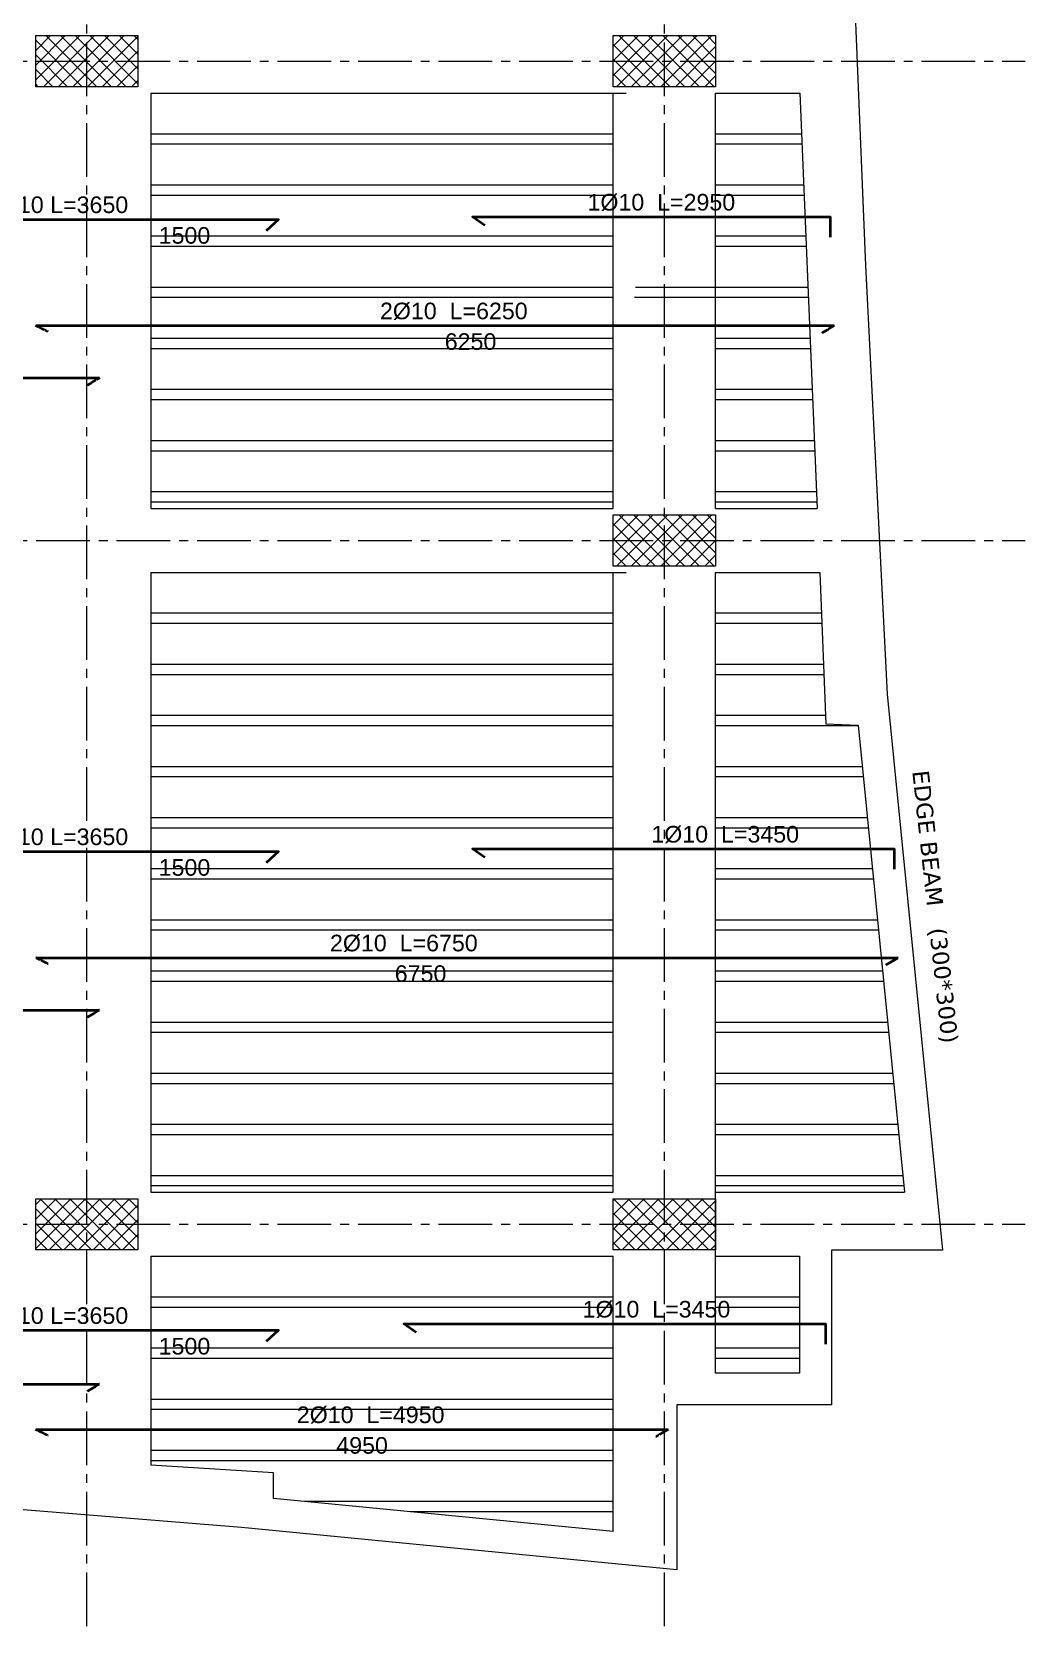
# Model space of a CAD drawing. Header units: inches. Extents: x -26151 to 62940, y -10194 to 246332.
# Drawn here: x 21741 to 22518, y 116602 to 117849 of the extents above; entities that cross this region are included whole.
import ezdxf

# ---------------------------------------------------------------- set-up
doc = ezdxf.new("R2010")
doc.units = ezdxf.units.IN
doc.header["$LTSCALE"] = 0.7
doc.header["$MEASUREMENT"] = 0
for name, pattern in [('ACAD_ISO10W100', [18, 12, -3, 0, -3]), ('CENTER2', [1.125, 0.75, -0.125, 0.125, -0.125]), ('DASHED2', [0.375, 0.25, -0.125])]:
    doc.linetypes.add(name, pattern=pattern)
doc.layers.get('0').update_dxf_attribs({"lineweight": 13})
doc.layers.get('Defpoints').update_dxf_attribs({"lineweight": 5})
for name, color, linetype, lineweight in [('axis', 254, 'ACAD_ISO10W100', 9), ('BEAM', 5, 'Continuous', 0), ('COLUMN', 4, 'Continuous', 20), ('hach', 9, 'Continuous', 9), ('hatch', 9, 'Continuous', 9), ('TEXT', 3, 'Continuous', 25), ('top renforcment', 7, 'Continuous', 40)]:
    doc.layers.add(name, color=color, linetype=linetype, lineweight=lineweight)
doc.styles.add('romanc', font='verdana.ttf', dxfattribs={"height": 250})
doc.styles.get("Standard").update_dxf_attribs({"font": 'arial.ttf', "height": 13})
doc.dimstyles.get("Standard").update_dxf_attribs({"dimtxt": 13, "dimasz": 5, "dimexe": 0.18, "dimexo": 0.0625, "dimgap": 6, "dimtad": 1, "dimdec": 0, "dimlfac": 10, "dimzin": 0, "dimdsep": 46, "dimtxsty": 'Standard', "dimblk": 'ARCHTICK', "dimcen": 0.09, "dimse1": 1, "dimse2": 1, "dimclrd": 1, "dimclre": 7, "dimclrt": 3, "dimadec": 0, "dimazin": 0, "dimtfac": 1, "dimtdec": 0, "dimtix": 1, "dimtofl": 0, "dimtmove": 0, "dimatfit": 3, "dimldrblk": 'ARCHTICK', "dimfxl": 0, "dimtolj": 1, "dimtzin": 0, "dimarcsym": 0})

# ---------------------------------------------------------------- blocks, each defined once
blk = doc.blocks.new('*D502')
at = {"layer": 'Defpoints', "color": 0, "transparency": 16777216}
for p in [(21118.9, 117553.1, -19467.6), (21793.9, 117553.1, -59863), (21793.9, 117553.1)]:
    blk.add_point(p, dxfattribs=at)
at = {"layer": 'TEXT', "color": 3, "transparency": 16777216, "insert": (21459.3, 117565.7), "char_height": 13, "attachment_point": 5}
blk.add_mtext('\\A1;6750', dxfattribs=at)
blk = doc.blocks.new('_ArchTick')
at = {"color": 0, "linetype": 'ByBlock', "lineweight": 0, "const_width": 0.15}
blk.add_lwpolyline([(-0.5, -0.5), (0.5, 0.5)], dxfattribs=at)
blk = doc.blocks.new('*D503')
at = {"layer": 'Defpoints', "color": 0, "transparency": 16777216}
for p in [(21118.9, 117578.2), (21793.9, 117578.2, -19467.6), (21793.9, 117576.5)]:
    blk.add_point(p, dxfattribs=at)
at = {"layer": 'TEXT', "color": 3, "transparency": 16777216, "insert": (21468.8, 117589.5), "char_height": 13, "attachment_point": 5}
blk.add_mtext('\\A1;2%%C10  L=6750', dxfattribs=at)
blk = doc.blocks.new('*D504')
at = {"layer": 'Defpoints', "color": 0, "transparency": 16777216}
for p in [(21743.9, 117594, -19467.6), (22368.9, 117594, -79330.7), (22368.9, 117594)]:
    blk.add_point(p, dxfattribs=at)
at = {"layer": 'TEXT', "color": 3, "transparency": 16777216, "insert": (22084.2, 117606.6), "char_height": 13, "attachment_point": 5}
blk.add_mtext('\\A1;6250', dxfattribs=at)
blk = doc.blocks.new('*D505')
at = {"layer": 'Defpoints', "color": 0, "transparency": 16777216}
for p in [(21743.9, 117619.1), (22368.9, 117619.1, -38935.3), (22368.9, 117617.4)]:
    blk.add_point(p, dxfattribs=at)
at = {"layer": 'TEXT', "color": 3, "transparency": 16777216, "insert": (22071.1, 117630.4), "char_height": 13, "attachment_point": 5}
blk.add_mtext('\\A1;2%%C10  L=6250', dxfattribs=at)
blk = doc.blocks.new('*D508')
at = {"layer": 'Defpoints', "color": 0, "transparency": 16777216}
for p in [(21783.9, 117677.1, -26473), (21933.9, 117677.1, -40395.4), (21933.9, 117677.1)]:
    blk.add_point(p, dxfattribs=at)
at = {"layer": 'TEXT', "color": 3, "transparency": 16777216, "insert": (21860.3, 117689.7), "char_height": 13, "attachment_point": 5}
blk.add_mtext('\\A1;1500', dxfattribs=at)
blk = doc.blocks.new('*D509')
at = {"layer": 'Defpoints', "color": 0, "transparency": 16777216}
for p in [(21568.9, 117702.2), (21933.9, 117702.2), (21933.9, 117700.5)]:
    blk.add_point(p, dxfattribs=at)
at = {"layer": 'TEXT', "color": 3, "transparency": 16777216, "insert": (21761, 117713.5), "char_height": 13, "attachment_point": 5}
blk.add_mtext('\\A1;1%%C10 L=3650', dxfattribs=at)
blk = doc.blocks.new('*D511')
at = {"layer": 'Defpoints', "color": 0, "transparency": 16777216}
for p in [(22085.7, 117704.2, 13009.9), (22380.7, 117704.2), (22380.7, 117702.5)]:
    blk.add_point(p, dxfattribs=at)
at = {"layer": 'TEXT', "color": 3, "transparency": 16777216, "insert": (22233.5, 117715.5), "char_height": 13, "attachment_point": 5}
blk.add_mtext('\\A1;1%%C10  L=2950', dxfattribs=at)
blk = doc.blocks.new('*D514')
at = {"layer": 'Defpoints', "color": 0, "transparency": 16777216}
for p in [(21118.9, 117058.5, -19467.6), (21793.9, 117058.5, -59863), (21793.9, 117058.5)]:
    blk.add_point(p, dxfattribs=at)
at = {"layer": 'TEXT', "color": 3, "transparency": 16777216, "insert": (21459.3, 117071.2), "char_height": 13, "attachment_point": 5}
blk.add_mtext('\\A1;6750', dxfattribs=at)
blk = doc.blocks.new('*D515')
at = {"layer": 'Defpoints', "color": 0, "transparency": 16777216}
for p in [(21118.9, 117083.7), (21793.9, 117083.7, -19467.6), (21793.9, 117082)]:
    blk.add_point(p, dxfattribs=at)
at = {"layer": 'TEXT', "color": 3, "transparency": 16777216, "insert": (21468.8, 117095), "char_height": 13, "attachment_point": 5}
blk.add_mtext('\\A1;2%%C10  L=6750', dxfattribs=at)
blk = doc.blocks.new('*D516')
at = {"layer": 'Defpoints', "color": 0, "transparency": 16777216}
for p in [(21743.9, 117099.4, -19467.6), (22418.9, 117099.4, -79330.7), (22418.9, 117099.4)]:
    blk.add_point(p, dxfattribs=at)
at = {"layer": 'TEXT', "color": 3, "transparency": 16777216, "insert": (22045.1, 117112.1), "char_height": 13, "attachment_point": 5}
blk.add_mtext('\\A1;6750', dxfattribs=at)
blk = doc.blocks.new('*D517')
at = {"layer": 'Defpoints', "color": 0, "transparency": 16777216}
for p in [(21743.9, 117124.6), (22418.9, 117124.6, -38935.3), (22418.9, 117122.9)]:
    blk.add_point(p, dxfattribs=at)
at = {"layer": 'TEXT', "color": 3, "transparency": 16777216, "insert": (22032, 117135.9), "char_height": 13, "attachment_point": 5}
blk.add_mtext('\\A1;2%%C10  L=6750', dxfattribs=at)
blk = doc.blocks.new('*D520')
at = {"layer": 'Defpoints', "color": 0, "transparency": 16777216}
for p in [(21783.9, 117182.5, -26473), (21933.9, 117182.5, -40395.4), (21933.9, 117182.5)]:
    blk.add_point(p, dxfattribs=at)
at = {"layer": 'TEXT', "color": 3, "transparency": 16777216, "insert": (21860.3, 117195.2), "char_height": 13, "attachment_point": 5}
blk.add_mtext('\\A1;1500', dxfattribs=at)
blk = doc.blocks.new('*D521')
at = {"layer": 'Defpoints', "color": 0, "transparency": 16777216}
for p in [(21568.9, 117207.7), (21933.9, 117207.7), (21933.9, 117206)]:
    blk.add_point(p, dxfattribs=at)
at = {"layer": 'TEXT', "color": 3, "transparency": 16777216, "insert": (21761, 117219), "char_height": 13, "attachment_point": 5}
blk.add_mtext('\\A1;1%%C10 L=3650', dxfattribs=at)
blk = doc.blocks.new('*D523')
at = {"layer": 'Defpoints', "color": 0, "transparency": 16777216}
for p in [(22085.7, 117209.7, 13009.9), (22430.7, 117209.7), (22430.7, 117208)]:
    blk.add_point(p, dxfattribs=at)
at = {"layer": 'TEXT', "color": 3, "transparency": 16777216, "insert": (22283.5, 117221), "char_height": 13, "attachment_point": 5}
blk.add_mtext('\\A1;1%%C10  L=3450', dxfattribs=at)
blk = doc.blocks.new('*D524')
at = {"layer": 'Defpoints', "color": 0, "transparency": 16777216}
for p in [(21118.9, 116765.9, -19467.6), (21793.9, 116765.9, -59863), (21793.9, 116765.9)]:
    blk.add_point(p, dxfattribs=at)
at = {"layer": 'TEXT', "color": 3, "transparency": 16777216, "insert": (21459.3, 116778.5), "char_height": 13, "attachment_point": 5}
blk.add_mtext('\\A1;6750', dxfattribs=at)
blk = doc.blocks.new('*D525')
at = {"layer": 'Defpoints', "color": 0, "transparency": 16777216}
for p in [(21118.9, 116791.1), (21793.9, 116791.1, -19467.6), (21793.9, 116789.4)]:
    blk.add_point(p, dxfattribs=at)
at = {"layer": 'TEXT', "color": 3, "transparency": 16777216, "insert": (21468.8, 116802.4), "char_height": 13, "attachment_point": 5}
blk.add_mtext('\\A1;2%%C10  L=6750', dxfattribs=at)
blk = doc.blocks.new('*D433')
at = {"layer": 'Defpoints', "color": 0, "transparency": 16777216}
for p in [(21783.9, 116808, -26473), (21933.9, 116808, -40395.4), (21933.9, 116808)]:
    blk.add_point(p, dxfattribs=at)
at = {"layer": 'TEXT', "color": 3, "transparency": 16777216, "insert": (21860.3, 116820.6), "char_height": 13, "attachment_point": 5}
blk.add_mtext('\\A1;1500', dxfattribs=at)
blk = doc.blocks.new('*D434')
at = {"layer": 'Defpoints', "color": 0, "transparency": 16777216}
for p in [(21568.9, 116833.1), (21933.9, 116833.1), (21933.9, 116831.4)]:
    blk.add_point(p, dxfattribs=at)
at = {"layer": 'TEXT', "color": 3, "transparency": 16777216, "insert": (21761, 116844.4), "char_height": 13, "attachment_point": 5}
blk.add_mtext('\\A1;1%%C10 L=3650', dxfattribs=at)
blk = doc.blocks.new('*D435')
at = {"layer": 'Defpoints', "color": 0, "transparency": 16777216}
for p in [(22031.9, 116838.1, 13009.9), (22376.9, 116838.1), (22376.9, 116836.4)]:
    blk.add_point(p, dxfattribs=at)
at = {"layer": 'TEXT', "color": 3, "transparency": 16777216, "insert": (22229.7, 116849.4), "char_height": 13, "attachment_point": 5}
blk.add_mtext('\\A1;1%%C10  L=3450', dxfattribs=at)
blk = doc.blocks.new('*D436')
at = {"layer": 'Defpoints', "color": 0, "transparency": 16777216}
for p in [(21743.9, 116730.3, -19467.6), (22238.9, 116730.3, -79330.7), (22238.9, 116730.3)]:
    blk.add_point(p, dxfattribs=at)
at = {"layer": 'TEXT', "color": 3, "transparency": 16777216, "insert": (21999.3, 116743), "char_height": 13, "attachment_point": 5}
blk.add_mtext('\\A1;4950', dxfattribs=at)
blk = doc.blocks.new('*D437')
at = {"layer": 'Defpoints', "color": 0, "transparency": 16777216}
for p in [(21743.9, 116755.5), (22238.8, 116755.5, -38935.3), (22238.8, 116753.8)]:
    blk.add_point(p, dxfattribs=at)
at = {"layer": 'TEXT', "color": 3, "transparency": 16777216, "insert": (22006, 116766.8), "char_height": 13, "attachment_point": 5}
blk.add_mtext('\\A1;2%%C10  L=4950', dxfattribs=at)

msp = doc.modelspace()

# ---------------------------------------------------------------- hatches: boundary and pattern name
at = {"layer": 'hatch', "ltscale": 0.5}
h = msp.add_hatch(dxfattribs=at)
h.set_pattern_fill('NET', color=256, scale=65, angle=45, style=0)
h.set_pattern_definition([(45, (-441416.3075, -142587.6286), (-5.7452426, 5.7452426), []), (135, (-441416.3075, -142587.6286), (-5.7452426, -5.7452426), [])])
h.paths.add_polyline_path([(21743.88, 117846.08), (21823.88, 117846.08), (21823.88, 117806.08), (21743.88, 117806.08)])
h = msp.add_hatch(dxfattribs=at)
h.set_pattern_fill('NET', color=256, scale=65, angle=45, style=0)
h.set_pattern_definition([(45, (-440324.3075, -142587.6286), (-5.7452426, 5.7452426), []), (135, (-440324.3075, -142587.6286), (-5.7452426, -5.7452426), [])])
h.paths.add_polyline_path([(22195.88, 117846.08), (22275.88, 117846.08), (22275.88, 117806.08), (22195.88, 117806.08)])
h = msp.add_hatch(dxfattribs=at)
h.set_pattern_fill('NET', color=256, scale=65, angle=45, style=0)
h.set_pattern_definition([(45, (-440324.3075, -142962.6286), (-5.7452426, 5.7452426), []), (135, (-440324.3075, -142962.6286), (-5.7452426, -5.7452426), [])])
h.paths.add_polyline_path([(22195.88, 117471.08), (22275.88, 117471.08), (22275.88, 117431.08), (22195.88, 117431.08)])
h = msp.add_hatch(dxfattribs=at)
h.set_pattern_fill('NET', color=256, scale=65, angle=45, style=0)
h.set_pattern_definition([(45, (-441416.3075, -142697.6286), (-5.7452426, 5.7452426), []), (135, (-441416.3075, -142697.6286), (-5.7452426, -5.7452426), [])])
h.paths.add_polyline_path([(21743.88, 116936.08), (21823.88, 116936.08), (21823.88, 116896.08), (21743.88, 116896.08)])
h = msp.add_hatch(dxfattribs=at)
h.set_pattern_fill('NET', color=256, scale=65, angle=45, style=0)
h.set_pattern_definition([(45, (-441404.3075, -142697.6286), (-5.7452426, 5.7452426), []), (135, (-441404.3075, -142697.6286), (-5.7452426, -5.7452426), [])])
h.paths.add_polyline_path([(22195.88, 116936.08), (22275.88, 116936.08), (22275.88, 116896.08), (22195.88, 116896.08)])

# ---------------------------------------------------------------- linework, layer by layer
at = {"layer": 'axis', "linetype": 'CENTER2', "ltscale": 80}
for p, q in [((21783.88, 116601.69), (21783.88, 119991.98)), ((22235.88, 116601.69), (22235.88, 119991.98)), ((20358.19, 117826.08), (22518.23, 117826.08)), ((20358.19, 117451.08), (22518.23, 117451.08)), ((20358.19, 116916.08), (22518.23, 116916.08))]:
    msp.add_line(p, q, dxfattribs=at)
at = {"layer": 'BEAM', "linetype": 'Continuous'}
for p, q in [((21833.88, 117801.08), (22205.88, 117801.08)), ((21833.88, 117801.08), (21833.88, 117476.08)), ((22195.88, 117476.08), (22195.88, 117801.08)), ((22275.88, 117801.08), (22341.94, 117801.08)), ((22275.88, 117476.08), (22275.88, 117801.08)), ((21833.88, 117476.08), (22195.88, 117476.08)), ((22275.88, 117476.08), (22355.39, 117476.08)), ((21833.88, 117426.08), (22205.88, 117426.08)), ((21833.88, 117426.08), (21833.88, 116941.08)), ((22195.88, 116941.08), (22195.88, 117426.08)), ((22275.88, 117426.08), (22357.46, 117426.08)), ((22275.88, 116799.7), (22275.88, 117426.08)), ((21833.88, 116941.08), (22195.88, 116941.08)), ((22275.88, 116941.08), (22423.93, 116941.08)), ((21833.88, 116891.08), (21833.88, 116727.68)), ((21833.88, 116891.08), (22195.88, 116891.08)), ((22195.88, 116675.7), (22195.88, 116891.08)), ((22275.88, 116891.08), (22341.71, 116891.08))]:
    msp.add_line(p, q, dxfattribs=at)
for points in [[(22377.84, 118040.37), (22393.24, 117666.09), (22410.28, 117330.93), (22453.56, 116895.76), (22366.71, 116895.76), (22366.71, 116774.7), (22245.65, 116774.7), (22245.65, 116645.76), (21905.01, 116678.77), (21624.28, 116701.66), (21464.54, 116705.29), (21217.44, 116695.27), (21026.86, 116678.98), (20684.38, 116645.76), (20684.38, 116774.7), (20563.31, 116774.7), (20563.31, 116895.76), (20476.47, 116895.85), (20528.92, 117476.08), (20558.21, 118181.08)], [(22341.94, 117801.08), (22355.39, 117476.08)], [(22357.46, 117426.08), (22362.36, 117307.57), (22387.57, 117306.7), (22423.93, 116941.08)], [(22341.71, 116891.08), (22341.71, 116799.7), (22275.88, 116799.7)], [(22195.88, 116675.7), (21930.01, 116701.47), (21930.01, 116721.61), (21833.88, 116727.68)]]:
    msp.add_lwpolyline(points, dxfattribs=at)
at = {"layer": 'COLUMN'}
for points in [[(21743.88, 117846.08), (21823.88, 117846.08), (21823.88, 117806.08), (21743.88, 117806.08)], [(22195.88, 117846.08), (22275.88, 117846.08), (22275.88, 117806.08), (22195.88, 117806.08)], [(22195.88, 117471.08), (22275.88, 117471.08), (22275.88, 117431.08), (22195.88, 117431.08)], [(21743.88, 116936.08), (21823.88, 116936.08), (21823.88, 116896.08), (21743.88, 116896.08)], [(22195.88, 116936.08), (22275.88, 116936.08), (22275.88, 116896.08), (22195.88, 116896.08)]]:
    msp.add_lwpolyline(points, close=True, dxfattribs=at)
at = {"layer": 'hach', "linetype": 'ByBlock'}
for p, q in [((22195.88, 117769.08), (21833.88, 117769.08)), ((22195.88, 117761.08), (21833.88, 117761.08)), ((22343.27, 117769.08), (22275.88, 117769.08)), ((22343.6, 117761.08), (22275.88, 117761.08)), ((22195.88, 117729.08), (21833.88, 117729.08)), ((22195.88, 117721.08), (21833.88, 117721.08)), ((22344.92, 117729.08), (22275.88, 117729.08)), ((22345.25, 117721.08), (22275.88, 117721.08)), ((22195.88, 117689.08), (21833.88, 117689.08)), ((22346.58, 117689.08), (22275.88, 117689.08)), ((22195.88, 117681.08), (21833.88, 117681.08)), ((22346.91, 117681.08), (22275.88, 117681.08)), ((22195.88, 117649.08), (21833.88, 117649.08)), ((22348.23, 117649.08), (22213.33, 117649.08)), ((22195.88, 117641.08), (21833.88, 117641.08)), ((22348.56, 117641.08), (22212.5, 117641.08)), ((22195.88, 117609.08), (21833.88, 117609.08)), ((22349.89, 117609.08), (22275.88, 117609.08)), ((22195.88, 117601.08), (21833.88, 117601.08)), ((22350.22, 117601.08), (22275.88, 117601.08)), ((22195.88, 117569.08), (21833.88, 117569.08)), ((22195.88, 117561.08), (21833.88, 117561.08)), ((22351.54, 117569.08), (22275.88, 117569.08)), ((22351.87, 117561.08), (22275.88, 117561.08)), ((22195.88, 117529.08), (21833.88, 117529.08)), ((22195.88, 117521.08), (21833.88, 117521.08)), ((22353.2, 117529.08), (22275.88, 117529.08)), ((22353.53, 117521.08), (22275.88, 117521.08)), ((22195.88, 117489.08), (21833.88, 117489.08)), ((22354.85, 117489.08), (22275.88, 117489.08)), ((22195.88, 117481.08), (21833.88, 117481.08)), ((22355.18, 117481.08), (22275.88, 117481.08)), ((22195.88, 117394.08), (21833.88, 117394.08)), ((22195.88, 117386.08), (21833.88, 117386.08)), ((22358.78, 117394.08), (22275.88, 117394.08)), ((22359.12, 117386.08), (22275.88, 117386.08)), ((22195.88, 117354.08), (21833.88, 117354.08)), ((22360.44, 117354.08), (22275.88, 117354.08)), ((22195.88, 117346.08), (21833.88, 117346.08)), ((22360.77, 117346.08), (22275.88, 117346.08)), ((22195.88, 117314.08), (21833.88, 117314.08)), ((22362.09, 117314.08), (22275.88, 117314.08)), ((22195.88, 117306.08), (21833.88, 117306.08)), ((22387.63, 117306.08), (22275.88, 117306.08)), ((22195.88, 117274.08), (21833.88, 117274.08)), ((22390.81, 117274.08), (22275.88, 117274.08)), ((22195.88, 117266.08), (21833.88, 117266.08)), ((22391.61, 117266.08), (22275.88, 117266.08)), ((22195.88, 117234.08), (21833.88, 117234.08)), ((22394.79, 117234.08), (22275.88, 117234.08)), ((22195.88, 117226.08), (21833.88, 117226.08)), ((22395.58, 117226.08), (22275.88, 117226.08)), ((22195.88, 117194.08), (21833.88, 117194.08)), ((22195.88, 117186.08), (21833.88, 117186.08)), ((22398.77, 117194.08), (22275.88, 117194.08)), ((22399.56, 117186.08), (22275.88, 117186.08)), ((22195.88, 117154.08), (21833.88, 117154.08)), ((22402.75, 117154.08), (22275.88, 117154.08)), ((22195.88, 117146.08), (21833.88, 117146.08)), ((22403.54, 117146.08), (22275.88, 117146.08)), ((22195.88, 117114.08), (21833.88, 117114.08)), ((22406.72, 117114.08), (22275.88, 117114.08)), ((22195.88, 117106.08), (21833.88, 117106.08)), ((22407.52, 117106.08), (22275.88, 117106.08)), ((22195.88, 117074.08), (21833.88, 117074.08)), ((22410.7, 117074.08), (22275.88, 117074.08)), ((22195.88, 117066.08), (21833.88, 117066.08)), ((22411.5, 117066.08), (22275.88, 117066.08)), ((22195.88, 117034.08), (21833.88, 117034.08)), ((22195.88, 117026.08), (21833.88, 117026.08)), ((22414.68, 117034.08), (22275.88, 117034.08)), ((22415.48, 117026.08), (22275.88, 117026.08)), ((22195.88, 116994.08), (21833.88, 116994.08)), ((22195.88, 116986.08), (21833.88, 116986.08)), ((22418.66, 116994.08), (22275.88, 116994.08)), ((22419.45, 116986.08), (22275.88, 116986.08)), ((22195.88, 116954.08), (21833.88, 116954.08)), ((22422.64, 116954.08), (22275.88, 116954.08)), ((22195.88, 116946.08), (21833.88, 116946.08)), ((22423.43, 116946.08), (22275.88, 116946.08)), ((22195.88, 116859.08), (21833.88, 116859.08)), ((22195.88, 116851.08), (21833.88, 116851.08)), ((22341.71, 116859.08), (22275.88, 116859.08)), ((22341.71, 116851.08), (22275.88, 116851.08)), ((22195.88, 116819.08), (21833.88, 116819.08)), ((22195.88, 116811.08), (21833.88, 116811.08)), ((22341.71, 116819.08), (22275.88, 116819.08)), ((22341.71, 116811.08), (22275.88, 116811.08)), ((22195.88, 116779.08), (21833.88, 116779.08)), ((22195.88, 116771.08), (21833.88, 116771.08)), ((22195.88, 116739.08), (21833.88, 116739.08)), ((22195.88, 116731.08), (21833.88, 116731.08)), ((22195.88, 116699.08), (21954.6, 116699.08)), ((22195.88, 116691.08), (22037.15, 116691.08))]:
    msp.add_line(p, q, dxfattribs=at)
at = {"layer": 'top renforcment', "color": 3, "elevation": -13009.85}
for points in [[(21578.63, 117694.4), (21568.89, 117702.27), (21933.89, 117702.27), (21924.15, 117693.39)], [(22095.41, 117697.46), (22085.67, 117704.26), (22365.7, 117704.26), (22365.7, 117688.47)], [(22095.41, 117202.93), (22085.67, 117209.73), (22415.7, 117209.73), (22415.7, 117193.94)], [(21578.63, 117199.87), (21568.89, 117207.74), (21933.89, 117207.74), (21924.15, 117198.85)], [(22041.61, 116831.36), (22031.86, 116838.16), (22361.9, 116838.16), (22361.9, 116822.37)], [(21578.63, 116825.29), (21568.89, 116833.16), (21933.89, 116833.16), (21924.15, 116824.28)]]:
    msp.add_lwpolyline(points, dxfattribs=at)
at = {"layer": 'top renforcment', "color": 4, "linetype": 'DASHED2', "ltscale": 2, "elevation": -5909.18}
for points in [[(21753.59, 117614.35), (21743.85, 117619.15), (22368.89, 117619.15), (22359.14, 117613.33)], [(21128.59, 117573.45), (21118.85, 117578.25), (21793.88, 117578.25), (21784.14, 117572.43)], [(21753.59, 117119.81), (21743.85, 117124.61), (22418.89, 117124.62), (22409.14, 117118.8)], [(21128.59, 117078.91), (21118.85, 117083.71), (21793.88, 117083.72), (21784.14, 117077.9)], [(21128.59, 116786.29), (21118.85, 116791.1), (21793.88, 116791.1), (21784.14, 116785.28)], [(21753.59, 116750.71), (21743.85, 116755.51), (22238.82, 116755.52), (22229.08, 116749.7)]]:
    msp.add_lwpolyline(points, dxfattribs=at)

# ---------------------------------------------------------------- texts
at = {"layer": 'TEXT', "color": 2, "style": 'romanc'}
msp.add_text('EDGE BEAM   (300*300)', height=13, rotation=276.18984, dxfattribs=at).set_placement((22429.88, 117270.54, 7100.68))

# ---------------------------------------------------------------- dimensions: what is measured, and where the dimension line sits
at = {"layer": 'TEXT'}
for base, p1, p2, text, picture, middle in [((21933.89, 117700.54), (21568.89, 117702.24), (21933.89, 117702.24), '1%%C10 L=<>', '*D509', (21761.01, 117700.54)), ((22380.7, 117702.53), (22085.67, 117704.23, 13009.85), (22380.7, 117704.23), '1%%C10  L=<>', '*D511', (22233.51, 117702.53)), ((22368.88, 117617.42, 7100.68), (21743.85, 117619.12, 7100.68), (22368.88, 117619.12, -31834.6), '2%%C10  L=<>', '*D505', (22071.12, 117617.42, 7100.68)), ((21793.88, 117576.52, 7100.68), (21118.85, 117578.22, 7100.68), (21793.88, 117578.22, -12366.96), '2%%C10  L=<>', '*D503', (21468.84, 117576.52, 7100.68)), ((21933.89, 117206.01), (21568.89, 117207.71), (21933.89, 117207.71), '1%%C10 L=<>', '*D521', (21761.01, 117206.01)), ((22430.7, 117208), (22085.67, 117209.7, 13009.85), (22430.7, 117209.7), '1%%C10  L=<>', '*D523', (22283.51, 117208)), ((22418.88, 117122.89, 7100.68), (21743.85, 117124.59, 7100.68), (22418.88, 117124.59, -31834.6), '2%%C10  L=<>', '*D517', (22031.97, 117122.89, 7100.68)), ((21793.88, 117081.99, 7100.68), (21118.85, 117083.69, 7100.68), (21793.88, 117083.69, -12366.96), '2%%C10  L=<>', '*D515', (21468.84, 117081.99, 7100.68)), ((21933.89, 116831.43), (21568.89, 116833.13), (21933.89, 116833.13), '1%%C10 L=<>', '*D434', (21761.01, 116831.43)), ((22376.9, 116836.43), (22031.86, 116838.13, 13009.85), (22376.9, 116838.13), '1%%C10  L=<>', '*D435', (22229.71, 116836.43)), ((21793.88, 116789.37, 7100.68), (21118.85, 116791.07, 7100.68), (21793.88, 116791.07, -12366.96), '2%%C10  L=<>', '*D525', (21468.84, 116789.37, 7100.68)), ((22238.82, 116753.79, 7100.68), (21743.85, 116755.49, 7100.68), (22238.82, 116755.49, -31834.6), '2%%C10  L=<>', '*D437', (22006.01, 116753.79, 7100.68))]:
    dim = msp.add_linear_dim(base=base, p1=p1, p2=p2, text=text, dimstyle='Standard', override={"dimsd1": 1, "dimsd2": 1, "dimfxl": 0.1, "dimfxlon": 1}, dxfattribs=at)
    dim.commit()
    dim.dimension.update_dxf_attribs({"geometry": picture, "text_midpoint": middle, "dimtype": 160})
for base, p1, p2, picture, middle in [((21933.89, 117677.08, 12366.96), (21783.89, 117677.08, -14106.02), (21933.89, 117677.08, -28028.42), '*D508', (21860.31, 117677.08, 12366.96)), ((22368.88, 117593.95, 19467.64), (21743.88, 117593.95), (22368.88, 117593.95, -59863.02), '*D504', (22084.23, 117593.95, 19467.64)), ((21793.88, 117553.06, 19467.64), (21118.88, 117553.06), (21793.88, 117553.06, -40395.38), '*D502', (21459.34, 117553.06, 19467.64)), ((21933.89, 117182.54, 12366.96), (21783.89, 117182.54, -14106.02), (21933.89, 117182.54, -28028.42), '*D520', (21860.31, 117182.54, 12366.96)), ((22418.88, 117099.42, 19467.64), (21743.88, 117099.42), (22418.88, 117099.42, -59863.02), '*D516', (22045.09, 117099.42, 19467.64)), ((21793.88, 117058.52, 19467.64), (21118.88, 117058.52), (21793.88, 117058.52, -40395.38), '*D514', (21459.34, 117058.52, 19467.64)), ((21933.89, 116807.97, 12366.96), (21783.89, 116807.97, -14106.02), (21933.89, 116807.97, -28028.42), '*D433', (21860.31, 116807.97, 12366.96)), ((21793.88, 116765.9, 19467.64), (21118.88, 116765.9), (21793.88, 116765.9, -40395.38), '*D524', (21459.34, 116765.9, 19467.64)), ((22238.92, 116730.32, 19467.64), (21743.88, 116730.32), (22238.92, 116730.32, -59863.02), '*D436', (21999.31, 116730.32, 19467.64))]:
    dim = msp.add_linear_dim(base=base, p1=p1, p2=p2, angle=360, dimstyle='Standard', override={"dimsd1": 1, "dimsd2": 1, "dimfxl": 0.1, "dimfxlon": 1}, dxfattribs=at)
    dim.commit()
    dim.dimension.update_dxf_attribs({"geometry": picture, "text_midpoint": middle, "dimtype": 161})

doc.saveas('drawing.dxf')
